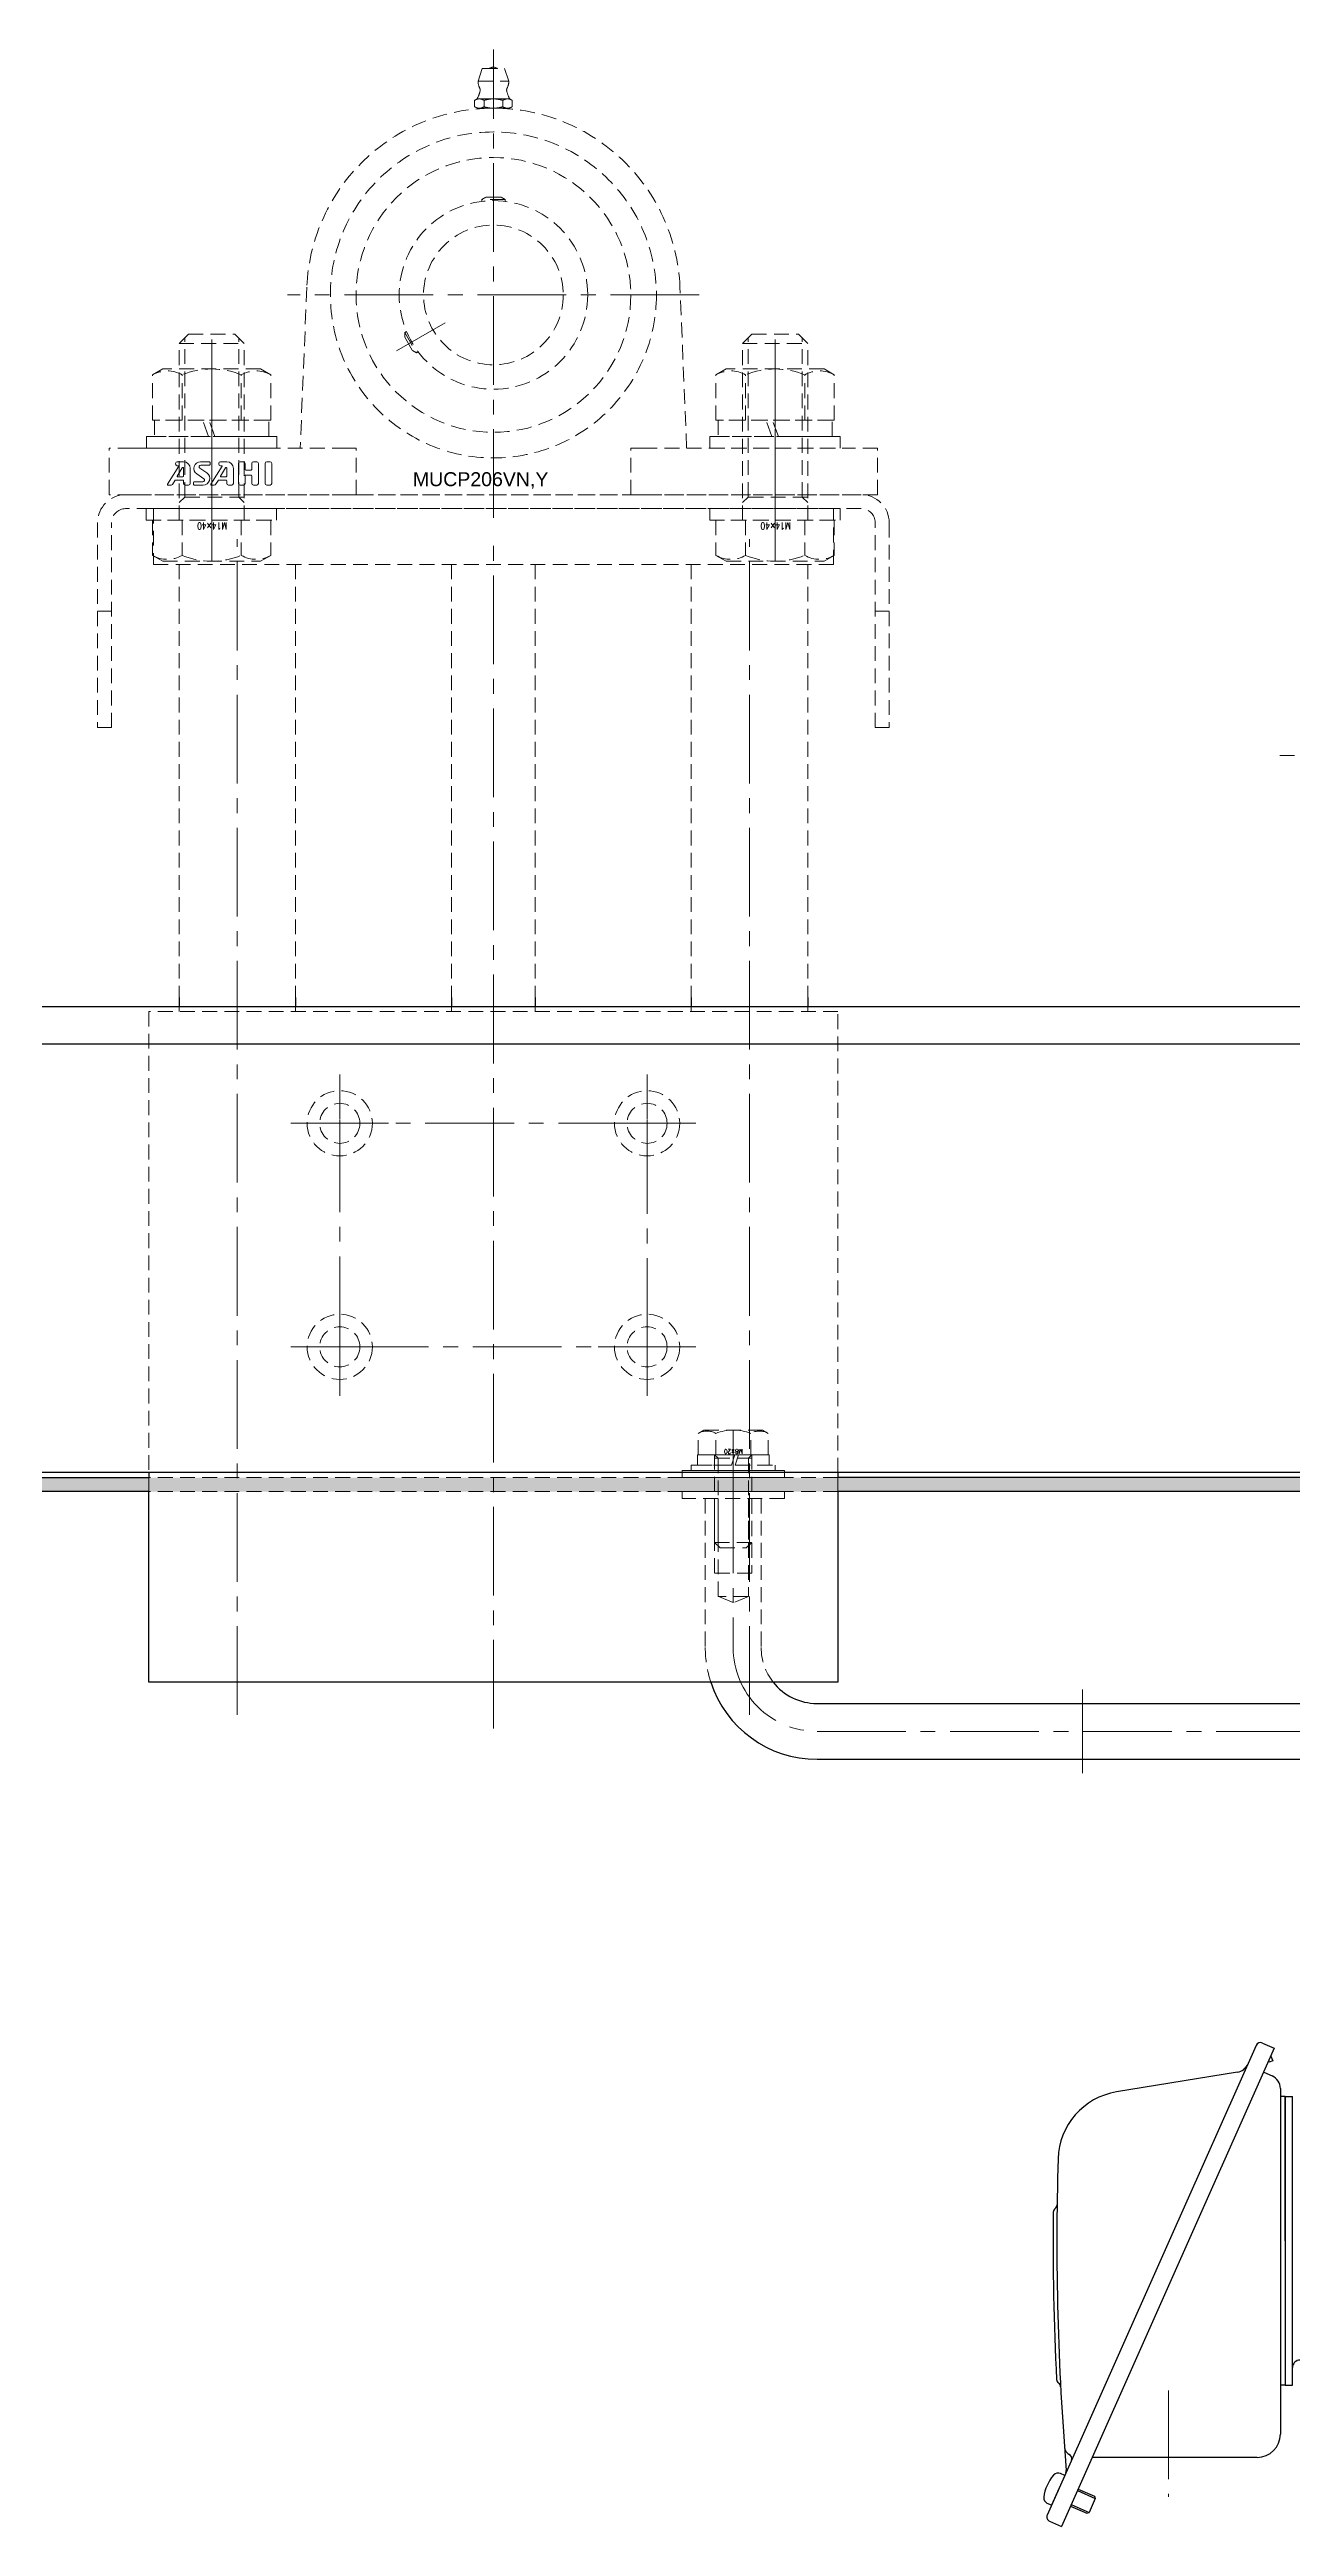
# Model space of a CAD drawing. Header units: millimetres. Extents: x 0 to 51411, y 0 to 16902.
# Drawn here: x 1700 to 1967, y 12975 to 13507 of the extents above; entities that cross this region are included whole.
import ezdxf

# ---------------------------------------------------------------- set-up
doc = ezdxf.new("R2010")
doc.units = ezdxf.units.MM
doc.linetypes.add('CENTER2', pattern=[28.575, 19.05, -3.175, 3.175, -3.175])
doc.linetypes.add('HIDDEN2', pattern=[4.7625, 3.175, -1.5875])
for name, color, linetype, lineweight in [('01_外形線', 7, 'Continuous', 25), ('03_かくれ線', 6, 'HIDDEN2', 13), ('04_中心線', 1, 'CENTER2', 9)]:
    doc.layers.add(name, color=color, linetype=linetype, lineweight=lineweight)
doc.layers.add('10_補助線', color=8, linetype='Continuous', lineweight=13, plot=False)
doc.styles.get("Standard").update_dxf_attribs({"font": 'arial.ttf'})
doc.styles.add('寸法用', font='simplex.shx', dxfattribs={"width": 0.8, "bigfont": '@extfont2.shx'})

# ---------------------------------------------------------------- blocks, each defined once
blk = doc.blocks.new('*U1350')
at = {"layer": '04_中心線', "color": 0, "linetype": 'CENTER2', "transparency": 16777216}
for p, q in [((0, 1.4), (0, 10.5)), ((-10.5, 0), (-1.4, 0)), ((1.4, 0), (10.5, 0)), ((0, -10.5), (0, -1.4))]:
    blk.add_line(p, q, dxfattribs=at)
at = {"layer": '04_中心線', "color": 0, "linetype": 'Continuous', "transparency": 16777216}
for p, q in [((-0.7, 0), (0.7, 0)), ((0, -0.7), (0, 0.7))]:
    blk.add_line(p, q, dxfattribs=at)
blk = doc.blocks.new('*U1351')
at = {"layer": '04_中心線', "color": 0, "linetype": 'CENTER2', "transparency": 16777216}
for p, q in [((0, 1.4), (0, 10.5)), ((-10.5, 0), (-1.4, 0)), ((1.4, 0), (10.5, 0)), ((0, -10.5), (0, -1.4))]:
    blk.add_line(p, q, dxfattribs=at)
at = {"layer": '04_中心線', "color": 0, "linetype": 'Continuous', "transparency": 16777216}
for p, q in [((-0.7, 0), (0.7, 0)), ((0, -0.7), (0, 0.7))]:
    blk.add_line(p, q, dxfattribs=at)
blk = doc.blocks.new('*U1370')
at = {"layer": '04_中心線', "color": 0, "linetype": 'CENTER2', "transparency": 16777216}
for p, q in [((0, 1.4), (0, 10.5)), ((-10.5, 0), (-1.4, 0)), ((1.4, 0), (10.5, 0)), ((0, -10.5), (0, -1.4))]:
    blk.add_line(p, q, dxfattribs=at)
at = {"layer": '04_中心線', "color": 0, "linetype": 'Continuous', "transparency": 16777216}
for p, q in [((-0.7, 0), (0.7, 0)), ((0, -0.7), (0, 0.7))]:
    blk.add_line(p, q, dxfattribs=at)
blk = doc.blocks.new('*U1371')
at = {"layer": '04_中心線', "color": 0, "linetype": 'CENTER2', "transparency": 16777216}
for p, q in [((0, 1.4), (0, 10.5)), ((-10.5, 0), (-1.4, 0)), ((1.4, 0), (10.5, 0)), ((0, -10.5), (0, -1.4))]:
    blk.add_line(p, q, dxfattribs=at)
at = {"layer": '04_中心線', "color": 0, "linetype": 'Continuous', "transparency": 16777216}
for p, q in [((-0.7, 0), (0.7, 0)), ((0, -0.7), (0, 0.7))]:
    blk.add_line(p, q, dxfattribs=at)
blk = doc.blocks.new('*U1390')
at = {"layer": '04_中心線', "color": 0, "linetype": 'CENTER2', "transparency": 16777216}
for p, q in [((0, 0.8), (0, 7.5)), ((-7.5, 0), (-0.8, 0)), ((0.8, 0), (7.5, 0)), ((0, -7.5), (0, -0.8))]:
    blk.add_line(p, q, dxfattribs=at)
at = {"layer": '04_中心線', "color": 0, "linetype": 'Continuous', "transparency": 16777216}
for p, q in [((-0.4, 0), (0.4, 0)), ((0, -0.4), (0, 0.4))]:
    blk.add_line(p, q, dxfattribs=at)
blk = doc.blocks.new('*U1391')
at = {"layer": '04_中心線', "color": 0, "linetype": 'CENTER2', "transparency": 16777216}
for p, q in [((0, 0.8), (0, 7.5)), ((-7.5, 0), (-0.8, 0)), ((0.8, 0), (7.5, 0)), ((0, -7.5), (0, -0.8))]:
    blk.add_line(p, q, dxfattribs=at)
at = {"layer": '04_中心線', "color": 0, "linetype": 'Continuous', "transparency": 16777216}
for p, q in [((-0.4, 0), (0.4, 0)), ((0, -0.4), (0, 0.4))]:
    blk.add_line(p, q, dxfattribs=at)
blk = doc.blocks.new('*U1392')
at = {"layer": '04_中心線', "color": 0, "linetype": 'CENTER2', "transparency": 16777216}
for p, q in [((0, 0.8), (0, 7.5)), ((-7.5, 0), (-0.8, 0)), ((0.8, 0), (7.5, 0)), ((0, -7.5), (0, -0.8))]:
    blk.add_line(p, q, dxfattribs=at)
at = {"layer": '04_中心線', "color": 0, "linetype": 'Continuous', "transparency": 16777216}
for p, q in [((-0.4, 0), (0.4, 0)), ((0, -0.4), (0, 0.4))]:
    blk.add_line(p, q, dxfattribs=at)
blk = doc.blocks.new('*U1393')
at = {"layer": '04_中心線', "color": 0, "linetype": 'CENTER2', "transparency": 16777216}
for p, q in [((0, 0.8), (0, 7.5)), ((-7.5, 0), (-0.8, 0)), ((0.8, 0), (7.5, 0)), ((0, -7.5), (0, -0.8))]:
    blk.add_line(p, q, dxfattribs=at)
at = {"layer": '04_中心線', "color": 0, "linetype": 'Continuous', "transparency": 16777216}
for p, q in [((-0.4, 0), (0.4, 0)), ((0, -0.4), (0, 0.4))]:
    blk.add_line(p, q, dxfattribs=at)

msp = doc.modelspace()

# ---------------------------------------------------------------- hatches: boundary and pattern name
at = {"layer": '01_外形線', "transparency": 33554483}
h = msp.add_hatch(color=256, dxfattribs=at)
h.dxf.hatch_style = 1
h.paths.add_polyline_path([(1985.697, 13199.825), (1985.697, 13196.825), (1869.697, 13196.825), (1869.697, 13199.825)])
h.paths.add_polyline_path([(1721.697, 13199.825), (1721.697, 13196.825), (1547.197, 13196.825), (1547.197, 13199.825)])
at = {"layer": '03_かくれ線', "transparency": 33554495}
h = msp.add_hatch(color=256, dxfattribs=at)
h.dxf.hatch_style = 1
h.paths.add_polyline_path([(1869.697, 13199.825), (1869.697, 13196.825), (1721.697, 13196.825), (1721.697, 13199.825)])

# ---------------------------------------------------------------- linework, layer by layer
at = {"layer": '01_外形線'}
for p, q in [((1971.697, 13300.911), (1361.697, 13300.911)), ((1728.197, 13302.911), (1728.197, 13300.911)), ((1753.197, 13302.911), (1753.197, 13300.911)), ((1786.697, 13302.911), (1786.697, 13300.911)), ((1804.697, 13302.911), (1804.697, 13300.911)), ((1838.197, 13302.911), (1838.197, 13300.911)), ((1863.197, 13302.911), (1863.197, 13300.911)), ((1971.697, 13292.911), (1361.697, 13292.911)), ((1985.697, 13200.911), (1361.697, 13200.911)), ((1721.697, 13200.911), (1721.697, 13199.825)), ((1869.697, 13200.911), (1869.697, 13199.825)), ((1985.697, 13199.825), (1869.697, 13199.825)), ((1985.697, 13196.825), (1869.697, 13196.825)), ((1865.197, 13151.325), (1979.197, 13151.325)), ((1865.197, 13139.325), (1979.197, 13139.325)), ((1963.391, 13077.262), (1917.674, 12974.579)), ((1959.513, 13077.894), (1940.821, 13035.911)), ((1960.833, 13078.401), (1963.391, 13077.262)), ((1962.637, 13075.568), (1963.062, 13074.568)), ((1955.476, 13072.151), (1929.52, 13067.892)), ((1961.114, 13072.146), (1962.917, 13071.343)), ((1962.192, 13074.569), (1962.326, 13074.255)), ((1963.062, 13074.568), (1962.326, 13074.255)), ((1964.697, 13068.603), (1964.697, 12994.411)), ((1965.697, 13066.911), (1964.697, 13066.911)), ((1965.697, 13066.911), (1965.697, 13004.911)), ((1965.697, 13035.911), (1965.697, 13066.911)), ((1965.697, 13066.911), (1967.297, 13066.911)), ((1967.297, 13004.911), (1967.297, 13066.911)), ((1940.821, 13035.911), (1914.609, 12977.039)), ((1965.697, 13035.911), (1965.697, 13004.911)), ((1965.697, 13004.911), (1964.697, 13004.911)), ((1965.697, 13004.911), (1967.297, 13004.911)), ((1918.392, 12985.535), (1915.545, 12979.14)), ((1918.392, 12985.535), (1915.545, 12979.14)), ((1918.392, 12985.535), (1917.498, 12985.933)), ((1959.697, 12989.411), (1924.278, 12989.411)), ((1915.545, 12979.14), (1914.651, 12979.538)), ((1919.769, 12979.284), (1923.606, 12977.576)), ((1921.111, 12982.299), (1924.948, 12980.591)), ((1921.253, 12982.619), (1924.771, 12981.053)), ((1924.948, 12980.591), (1923.606, 12977.576)), ((1924.771, 12981.053), (1924.948, 12980.591)), ((1915.116, 12975.718), (1917.674, 12974.579)), ((1919.627, 12978.964), (1923.144, 12977.399)), ((1923.144, 12977.399), (1923.606, 12977.576))]:
    msp.add_line(p, q, dxfattribs=at)
for points in [[(1721.697, 13196.825), (1547.197, 13196.825), (1547.197, 13199.825), (1721.697, 13199.825)], [(1869.697, 13196.825), (1869.697, 13155.911), (1721.697, 13155.911), (1721.697, 13196.825)]]:
    msp.add_lwpolyline(points, dxfattribs=at)
for centre, radius, start, end in [((1865.197, 13163.325), 24, 197.9955, 270), ((1865.197, 13163.325), 12, 218.16181, 270), ((1960.427, 13077.487), 1, 66, 156), ((1954.99, 13075.111), 3, 279.31812, 336), ((1961.697, 13068.603), 3, 0, 66), ((1931.949, 13053.09), 15, 99.31812, 178.31723), ((2516.697, 13035.911), 600, 178.317231, 184.715125), ((1915.747, 13043.678), 1, 306.20571, 359.25951), ((2516.697, 13035.911), 600.8, 179.412192, 182.841389), ((1916.928, 13042.064), 1, 126.20571, 179.41219), ((1917.634, 13006.178), 1, 182.84139, 236.04787), ((1968.897, 13008.711), 1.6, 90.00034, 179.99966), ((1916.517, 13004.519), 1, 2.99408, 56.04787), ((1920.327, 12991.788), 2, 184.23134, 246), ((1918.902, 12989.139), 1, 336, 66), ((1959.697, 12994.411), 5, 270, 0), ((1922.815, 12979.734), 9, 139.39847, 172.60155), ((1916.969, 12984.745), 1.3, 66, 139.39847), ((1917.731, 12986.508), 1, 336, 4.71513), ((1915.179, 12980.726), 1.3, 172.60155, 246.00002), ((1915.523, 12976.632), 1, 156, 246)]:
    msp.add_arc(centre, radius, start, end, dxfattribs=at)
msp.add_point((1916.969, 12982.337), dxfattribs=at)
at = {"layer": '03_かくれ線'}
for p, q in [((1793.297, 13502.411), (1792.397, 13499.711)), ((1793.297, 13502.411), (1798.097, 13502.411)), ((1798.097, 13502.411), (1798.997, 13499.711)), ((1792.197, 13495.911), (1791.655, 13495.598)), ((1791.655, 13494.223), (1791.655, 13495.598)), ((1792.666, 13495.911), (1792.197, 13495.911)), ((1792.397, 13499.711), (1798.997, 13499.711)), ((1795.697, 13495.911), (1792.666, 13495.911)), ((1793.676, 13495.598), (1793.676, 13494.223)), ((1798.728, 13495.911), (1795.697, 13495.911)), ((1797.718, 13495.598), (1797.718, 13494.223)), ((1799.197, 13495.911), (1798.728, 13495.911)), ((1799.197, 13495.911), (1799.738, 13495.598)), ((1799.738, 13495.598), (1799.738, 13494.223)), ((1792.197, 13493.911), (1791.655, 13494.223)), ((1792.197, 13493.911), (1792.666, 13493.911)), ((1792.522, 13493.911), (1792.522, 13493.785)), ((1792.666, 13493.911), (1795.697, 13493.911)), ((1795.697, 13493.911), (1798.728, 13493.911)), ((1798.728, 13493.911), (1799.197, 13493.911)), ((1798.872, 13493.911), (1798.872, 13493.785)), ((1799.197, 13493.911), (1799.738, 13494.223)), ((1794.063, 13474.811), (1793.197, 13474.311)), ((1798.197, 13474.311), (1793.197, 13474.311)), ((1793.197, 13473.906), (1793.197, 13474.311)), ((1797.331, 13474.811), (1794.063, 13474.811)), ((1797.331, 13474.811), (1798.197, 13474.311)), ((1798.197, 13473.906), (1798.197, 13474.311)), ((1755.631, 13455.474), (1754.197, 13420.911)), ((1837.197, 13420.911), (1835.762, 13455.474)), ((1777.044, 13445.928), (1776.693, 13445.726)), ((1776.693, 13445.726), (1779.193, 13441.396)), ((1776.693, 13444.726), (1776.693, 13445.726)), ((1776.693, 13444.726), (1778.327, 13441.896)), ((1778.327, 13441.896), (1779.193, 13441.396)), ((1779.544, 13441.598), (1779.193, 13441.396)), ((1713.197, 13410.911), (1713.197, 13420.911)), ((1718.197, 13420.911), (1713.197, 13420.911)), ((1718.197, 13420.911), (1763.697, 13420.911)), ((1766.197, 13420.911), (1763.697, 13420.911)), ((1766.197, 13410.911), (1766.197, 13420.911)), ((1825.197, 13410.911), (1825.197, 13420.911)), ((1827.697, 13420.911), (1825.197, 13420.911)), ((1827.697, 13420.911), (1873.197, 13420.911)), ((1878.197, 13420.911), (1873.197, 13420.911)), ((1878.197, 13410.911), (1878.197, 13420.911)), ((1718.197, 13410.911), (1713.197, 13410.911)), ((1874.697, 13410.911), (1716.697, 13410.911)), ((1718.197, 13410.911), (1763.697, 13410.911)), ((1766.197, 13410.911), (1763.697, 13410.911)), ((1766.197, 13410.911), (1825.197, 13410.911)), ((1827.697, 13410.911), (1825.197, 13410.911)), ((1827.697, 13410.911), (1873.197, 13410.911)), ((1878.197, 13410.911), (1873.197, 13410.911)), ((1874.697, 13407.911), (1716.697, 13407.911)), ((1728.197, 13395.911), (1728.197, 13302.911)), ((1753.197, 13395.911), (1753.197, 13302.911)), ((1786.697, 13395.911), (1786.697, 13302.911)), ((1804.697, 13395.911), (1804.697, 13302.911)), ((1838.197, 13395.911), (1838.197, 13302.911)), ((1863.197, 13395.911), (1863.197, 13302.911)), ((1710.697, 13385.911), (1713.697, 13385.911)), ((1880.697, 13385.911), (1877.697, 13385.911)), ((1728.197, 13300.911), (1728.197, 13299.911)), ((1753.197, 13300.911), (1753.197, 13299.911)), ((1786.697, 13300.911), (1786.697, 13299.911)), ((1804.697, 13300.911), (1804.697, 13299.911)), ((1838.197, 13300.911), (1838.197, 13299.911)), ((1863.197, 13300.911), (1863.197, 13299.911)), ((1721.697, 13199.825), (1721.697, 13196.825)), ((1869.697, 13199.825), (1721.697, 13199.825)), ((1869.697, 13199.825), (1869.697, 13196.825)), ((1869.697, 13196.825), (1721.697, 13196.825)), ((1841.197, 13195.325), (1841.197, 13163.325)), ((1853.197, 13195.325), (1853.197, 13163.325))]:
    msp.add_line(p, q, dxfattribs=at)
for points in [[(1728.197, 13443.411), (1730.197, 13445.411)], [(1728.197, 13405.411), (1728.197, 13443.411)], [(1728.197, 13443.411), (1742.197, 13443.411)], [(1729.397, 13410.411), (1729.397, 13444.611)], [(1730.197, 13445.411), (1740.197, 13445.411)], [(1742.197, 13443.411), (1740.197, 13445.411)], [(1740.997, 13410.411), (1740.997, 13444.611)], [(1742.197, 13405.411), (1742.197, 13443.411)], [(1849.197, 13443.411), (1851.197, 13445.411)], [(1849.197, 13405.411), (1849.197, 13443.411)], [(1849.197, 13443.411), (1863.197, 13443.411)], [(1850.397, 13410.411), (1850.397, 13444.611)], [(1851.197, 13445.411), (1861.197, 13445.411)], [(1863.197, 13443.411), (1861.197, 13445.411)], [(1861.997, 13410.411), (1861.997, 13444.611)], [(1863.197, 13405.411), (1863.197, 13443.411)], [(1722.495, 13436.64), (1724.697, 13437.911)], [(1722.495, 13426.911), (1722.495, 13436.64)], [(1745.697, 13437.911), (1724.697, 13437.911)], [(1728.846, 13426.911), (1728.846, 13436.64)], [(1741.548, 13426.911), (1741.548, 13436.64)], [(1747.899, 13436.64), (1745.697, 13437.911)], [(1747.899, 13426.911), (1747.899, 13436.64)], [(1843.495, 13436.64), (1845.697, 13437.911)], [(1843.495, 13426.911), (1843.495, 13436.64)], [(1866.697, 13437.911), (1845.697, 13437.911)], [(1849.846, 13426.911), (1849.846, 13436.64)], [(1862.548, 13426.911), (1862.548, 13436.64)], [(1868.899, 13436.64), (1866.697, 13437.911)], [(1868.899, 13426.911), (1868.899, 13436.64)], [(1747.899, 13426.911), (1722.495, 13426.911)], [(1733.223, 13426.911), (1722.947, 13426.911)], [(1722.947, 13426.911), (1722.947, 13423.411)], [(1734.497, 13423.411), (1733.223, 13426.911)], [(1747.447, 13426.911), (1734.623, 13426.911)], [(1735.897, 13423.411), (1734.623, 13426.911)], [(1747.447, 13423.411), (1747.447, 13426.911)], [(1868.899, 13426.911), (1843.495, 13426.911)], [(1854.223, 13426.911), (1843.947, 13426.911)], [(1843.947, 13426.911), (1843.947, 13423.411)], [(1855.497, 13423.411), (1854.223, 13426.911)], [(1868.447, 13426.911), (1855.623, 13426.911)], [(1856.897, 13423.411), (1855.623, 13426.911)], [(1868.447, 13423.411), (1868.447, 13426.911)], [(1721.197, 13423.411), (1749.197, 13423.411)], [(1721.197, 13420.911), (1721.197, 13423.411)], [(1721.197, 13420.911), (1749.197, 13420.911)], [(1734.497, 13423.411), (1722.947, 13423.411)], [(1747.447, 13423.411), (1735.897, 13423.411)], [(1749.197, 13423.411), (1749.197, 13420.911)], [(1842.197, 13423.411), (1870.197, 13423.411)], [(1842.197, 13420.911), (1842.197, 13423.411)], [(1842.197, 13420.911), (1870.197, 13420.911)], [(1855.497, 13423.411), (1843.947, 13423.411)], [(1868.447, 13423.411), (1856.897, 13423.411)], [(1870.197, 13423.411), (1870.197, 13420.911)], [(1742.197, 13410.411), (1728.197, 13410.411)], [(1729.397, 13410.411), (1728.197, 13409.211)], [(1740.997, 13410.411), (1742.197, 13409.211)], [(1863.197, 13410.411), (1849.197, 13410.411)], [(1850.397, 13410.411), (1849.197, 13409.211)], [(1861.997, 13410.411), (1863.197, 13409.211)], [(1710.697, 13404.911), (1710.697, 13360.911), (1713.697, 13360.911), (1713.697, 13404.911)], [(1722.495, 13405.411), (1722.495, 13397.882)], [(1747.899, 13405.411), (1722.495, 13405.411)], [(1728.846, 13405.411), (1728.846, 13397.882)], [(1741.548, 13405.411), (1741.548, 13397.882)], [(1747.899, 13405.411), (1747.899, 13397.882)], [(1843.495, 13405.411), (1843.495, 13397.882)], [(1868.899, 13405.411), (1843.495, 13405.411)], [(1849.846, 13405.411), (1849.846, 13397.882)], [(1862.548, 13405.411), (1862.548, 13397.882)], [(1868.899, 13405.411), (1868.899, 13397.882)], [(1880.697, 13404.911), (1880.697, 13360.911), (1877.697, 13360.911), (1877.697, 13404.911)], [(1722.495, 13397.882), (1724.697, 13396.611)], [(1724.697, 13396.611), (1745.697, 13396.611)], [(1747.899, 13397.882), (1745.697, 13396.611)], [(1843.495, 13397.882), (1845.697, 13396.611)], [(1845.697, 13396.611), (1866.697, 13396.611)], [(1868.899, 13397.882), (1866.697, 13396.611)], [(1869.697, 13200.911), (1869.697, 13299.911), (1721.697, 13299.911), (1721.697, 13200.911)], [(1839.691, 13209.329), (1840.897, 13210.025)], [(1839.691, 13204.725), (1839.691, 13209.329)], [(1840.897, 13210.025), (1853.497, 13210.025)], [(1843.444, 13204.725), (1843.444, 13209.329)], [(1850.95, 13204.725), (1850.95, 13209.329)], [(1854.702, 13209.329), (1853.497, 13210.025)], [(1854.702, 13204.725), (1854.702, 13209.329)], [(1839.497, 13204.725), (1847.525, 13204.725)], [(1839.497, 13202.525), (1839.497, 13204.725)], [(1854.702, 13204.725), (1839.691, 13204.725)], [(1839.691, 13204.725), (1854.702, 13204.725)], [(1843.197, 13204.725), (1843.197, 13185.925)], [(1843.947, 13203.975), (1843.197, 13204.725)], [(1851.197, 13203.975), (1843.197, 13203.975)], [(1843.947, 13203.975), (1843.947, 13185.175)], [(1846.797, 13202.525), (1847.525, 13204.725)], [(1847.597, 13202.525), (1848.325, 13204.725)], [(1848.325, 13204.725), (1854.897, 13204.725)], [(1850.447, 13203.975), (1851.197, 13204.725)], [(1850.447, 13203.975), (1850.447, 13185.175)], [(1851.197, 13204.725), (1851.197, 13185.925)], [(1854.897, 13204.725), (1854.897, 13202.525)], [(1839.497, 13202.525), (1846.797, 13202.525)], [(1847.597, 13202.525), (1854.897, 13202.525)], [(1851.197, 13195.325), (1851.197, 13179.325), (1843.197, 13179.325), (1843.197, 13195.325)], [(1850.447, 13195.325), (1850.447, 13174.325), (1843.947, 13174.325), (1843.947, 13195.325)], [(1843.197, 13185.925), (1851.197, 13185.925)], [(1843.197, 13185.925), (1844.397, 13184.725)], [(1844.397, 13184.725), (1849.997, 13184.725)], [(1851.197, 13185.925), (1849.997, 13184.725)], [(1850.447, 13174.325), (1847.197, 13172.979), (1843.947, 13174.325)]]:
    msp.add_lwpolyline(points, dxfattribs=at)
for points in [[(1728.846, 13436.64, 0.2679491), (1722.495, 13436.64)], [(1741.548, 13436.64, 0.2001545), (1728.846, 13436.64)], [(1747.899, 13436.64, 0.2679491), (1741.548, 13436.64)], [(1849.846, 13436.64, 0.2679491), (1843.495, 13436.64)], [(1862.548, 13436.64, 0.2001545), (1849.846, 13436.64)], [(1868.899, 13436.64, 0.2679491), (1862.548, 13436.64)], [(1722.495, 13397.882, 0.2679491), (1728.846, 13397.882)], [(1728.846, 13397.882, 0.2001545), (1741.548, 13397.882)], [(1741.548, 13397.882, 0.2679491), (1747.899, 13397.882)], [(1843.495, 13397.882, 0.2679491), (1849.846, 13397.882)], [(1849.846, 13397.882, 0.2001545), (1862.548, 13397.882)], [(1862.548, 13397.882, 0.2679491), (1868.899, 13397.882)], [(1839.691, 13209.329, -0.2679491), (1843.444, 13209.329)], [(1843.444, 13209.329, -0.1854692), (1850.95, 13209.329)], [(1850.95, 13209.329, -0.2679491), (1854.702, 13209.329)]]:
    msp.add_lwpolyline(points, format="xyb", dxfattribs=at)
for points in [[(1721.197, 13420.911), (1749.197, 13420.911), (1749.197, 13423.411), (1721.197, 13423.411)], [(1842.197, 13420.911), (1870.197, 13420.911), (1870.197, 13423.411), (1842.197, 13423.411)], [(1749.139, 13407.911), (1721.139, 13407.911), (1721.139, 13405.411), (1749.139, 13405.411)], [(1868.697, 13395.911), (1868.697, 13407.911), (1722.697, 13407.911), (1722.697, 13395.911)], [(1870.139, 13407.911), (1842.139, 13407.911), (1842.139, 13405.411), (1870.139, 13405.411)], [(1836.197, 13201.325), (1858.197, 13201.325), (1858.197, 13199.825), (1836.197, 13199.825)], [(1856.197, 13201.325), (1838.197, 13201.325), (1838.197, 13202.525), (1856.197, 13202.525)], [(1836.197, 13196.825), (1858.197, 13196.825), (1858.197, 13195.325), (1836.197, 13195.325)]]:
    msp.add_lwpolyline(points, close=True, dxfattribs=at)
for centre, radius in [((1795.697, 13453.811), 35), ((1795.697, 13453.811), 29.508), ((1795.697, 13453.811), 29.508), ((1795.697, 13453.811), 20.25), ((1795.697, 13453.811), 15), ((1762.697, 13275.911), 7), ((1828.697, 13275.911), 7), ((1762.697, 13275.911), 4.3), ((1828.697, 13275.911), 4.3), ((1762.697, 13227.911), 7), ((1828.697, 13227.911), 7), ((1762.697, 13227.911), 4.3), ((1828.697, 13227.911), 4.3)]:
    msp.add_circle(centre, radius, dxfattribs=at)
for centre, radius, start, end in [((1795.697, 13501.123), 1.588, 54.19606, 125.80394), ((1786.961, 13498.842), 6, 330.76098, 348.65336), ((1795.697, 13499.711), 3.3, 180, 207.48703), ((1792.06, 13497.818), 0.8, 348.65336, 27.48703), ((1799.334, 13497.818), 0.8, 152.51297, 191.34664), ((1804.432, 13498.842), 6, 191.34664, 209.23902), ((1795.697, 13499.711), 3.3, 332.51297, 0), ((1795.697, 13453.811), 40.1, 2.37663, 177.62337), ((1716.697, 13404.911), 6, 90, 180), ((1874.697, 13404.911), 6, 0, 90), ((1716.697, 13404.911), 3, 90, 180), ((1874.697, 13404.911), 3, 0, 90), ((1865.197, 13163.325), 24, 180, 197.9955), ((1865.197, 13163.325), 12, 180, 218.16181)]:
    msp.add_arc(centre, radius, start, end, dxfattribs=at)
for points, weights in [([(1792.666, 13495.911), (1792.197, 13495.911), (1791.655, 13495.598)], [1, 1.07194812406, 1.06657306684]), ([(1793.676, 13495.598), (1793.135, 13495.911), (1792.666, 13495.911)], [1.06657306684, 1.07194812406, 1]), ([(1795.697, 13495.911), (1794.759, 13495.911), (1793.676, 13495.598)], [1, 1.07194812406, 1.06657306684]), ([(1797.718, 13495.598), (1796.635, 13495.911), (1795.697, 13495.911)], [1.06657306684, 1.07194812406, 1]), ([(1798.728, 13495.911), (1798.259, 13495.911), (1797.718, 13495.598)], [1, 1.07194812406, 1.06657306684]), ([(1799.738, 13495.598), (1799.197, 13495.911), (1798.728, 13495.911)], [1.06657306684, 1.07194812406, 1]), ([(1791.655, 13494.223), (1792.197, 13493.911), (1792.666, 13493.911)], [1.06657306684, 1.07194812406, 1]), ([(1792.666, 13493.911), (1793.135, 13493.911), (1793.676, 13494.223)], [1, 1.07194812406, 1.06657306684]), ([(1793.676, 13494.223), (1794.759, 13493.911), (1795.697, 13493.911)], [1.06657306684, 1.07194812406, 1]), ([(1795.697, 13493.911), (1796.635, 13493.911), (1797.718, 13494.223)], [1, 1.07194812406, 1.06657306684]), ([(1797.718, 13494.223), (1798.259, 13493.911), (1798.728, 13493.911)], [1.06657306684, 1.07194812406, 1]), ([(1798.728, 13493.911), (1799.197, 13493.911), (1799.738, 13494.223)], [1, 1.07194812406, 1.06657306684])]:
    msp.add_rational_spline(points, weights, degree=2, dxfattribs=at)
at = {"layer": '04_中心線'}
for p, q in [((1795.697, 13405.911), (1795.697, 13506.511)), ((1839.905, 13453.811), (1751.489, 13453.811)), ((1774.912, 13441.811), (1785.305, 13447.811)), ((1735.197, 13405.911), (1735.197, 13426.911)), ((1735.197, 13405.911), (1735.197, 13426.911)), ((1856.197, 13405.911), (1856.197, 13426.911)), ((1740.697, 13148.877), (1740.697, 13401.375)), ((1795.697, 13145.911), (1795.697, 13401.375)), ((1850.697, 13148.877), (1850.697, 13401.375)), ((2190.016, 13354.911), (1964.312, 13354.911)), ((1922.197, 13136.325), (1922.197, 13154.325)), ((1940.697, 13003.793), (1940.697, 12980.925))]:
    msp.add_line(p, q, dxfattribs=at)
for points in [[(1735.197, 13396.611), (1735.197, 13445.411)], [(1856.197, 13396.611), (1856.197, 13445.411)], [(1847.197, 13210.025), (1847.197, 13184.725)]]:
    msp.add_lwpolyline(points, dxfattribs=at)
msp.add_lwpolyline([(1762.697, 13275.911), (1762.697, 13227.911), (1828.697, 13227.911), (1828.697, 13275.911)], close=True, dxfattribs=at)
msp.add_lwpolyline([(1847.197, 13198.325), (1847.197, 13163.325, 0.4142136), (1865.197, 13145.325), (1979.197, 13145.325, 0.4142136), (1997.197, 13163.325), (1997.197, 13198.325)], format="xyb", dxfattribs=at)
at = {"layer": '10_補助線'}
for p, q in [((1728.161, 13417.034), (1725.717, 13413.193)), ((1727.442, 13417.62), (1727.442, 13417.505)), ((1728.883, 13416.698), (1727.785, 13414.867)), ((1729.149, 13417.973), (1727.799, 13417.973)), ((1727.799, 13417.144), (1728.101, 13417.144)), ((1729.149, 13414.902), (1729.149, 13416.624)), ((1730.577, 13413.331), (1730.577, 13416.545)), ((1733.524, 13414.342), (1732.003, 13415.356)), ((1732.63, 13416.605), (1734.151, 13415.591)), ((1732.796, 13417.973), (1734.72, 13417.973)), ((1734.72, 13417.259), (1732.828, 13417.259)), ((1734.863, 13417.831), (1734.863, 13417.402)), ((1737.447, 13417.034), (1735.003, 13413.193)), ((1736.727, 13417.616), (1736.727, 13417.501)), ((1738.169, 13416.698), (1737.071, 13414.867)), ((1738.434, 13417.973), (1737.085, 13417.973)), ((1737.085, 13417.144), (1737.387, 13417.144)), ((1738.434, 13414.902), (1738.434, 13416.624)), ((1739.863, 13413.331), (1739.863, 13416.545)), ((1740.934, 13417.616), (1740.934, 13413.331)), ((1742.006, 13417.973), (1741.292, 13417.973)), ((1742.363, 13416.331), (1742.363, 13417.616)), ((1743.649, 13416.188), (1742.506, 13416.188)), ((1743.792, 13417.616), (1743.792, 13416.331)), ((1744.863, 13417.973), (1744.149, 13417.973)), ((1745.22, 13413.331), (1745.22, 13417.616)), ((1746.649, 13413.331), (1746.649, 13417.616)), ((1747.006, 13417.973), (1747.72, 13417.973)), ((1748.077, 13417.616), (1748.077, 13413.331)), ((1725.838, 13412.972), (1726.458, 13412.972)), ((1726.755, 13413.131), (1727.342, 13414.012)), ((1727.401, 13414.045), (1729.006, 13414.045)), ((1727.846, 13414.759), (1729.006, 13414.759)), ((1729.149, 13413.902), (1729.149, 13413.331)), ((1729.506, 13412.973), (1730.22, 13412.973)), ((1731.292, 13413.116), (1731.292, 13413.545)), ((1731.434, 13413.688), (1733.326, 13413.688)), ((1733.359, 13412.973), (1731.434, 13412.973)), ((1735.123, 13412.973), (1735.743, 13412.973)), ((1736.04, 13413.132), (1736.628, 13414.013)), ((1736.687, 13414.045), (1738.292, 13414.045)), ((1737.132, 13414.759), (1738.292, 13414.759)), ((1738.434, 13413.902), (1738.434, 13413.331)), ((1738.792, 13412.973), (1739.506, 13412.973)), ((1741.292, 13412.973), (1742.006, 13412.973)), ((1742.363, 13413.331), (1742.363, 13414.973)), ((1742.506, 13415.116), (1743.649, 13415.116)), ((1743.792, 13414.973), (1743.792, 13413.331)), ((1744.149, 13412.973), (1744.863, 13412.973)), ((1747.72, 13412.973), (1747.006, 13412.973))]:
    msp.add_line(p, q, dxfattribs=at)
for centre, radius, start, end in [((1727.799, 13417.616), 0.357, 90, 180), ((1727.799, 13417.501), 0.357, 180, 270), ((1728.101, 13417.073), 0.0714, 327.52881, 90), ((1729.006, 13416.624), 0.143, 0, 149.03624), ((1729.149, 13416.545), 1.429, 0, 90), ((1732.796, 13416.545), 1.429, 90, 236.30993), ((1732.828, 13416.902), 0.357, 90, 236.30993), ((1733.359, 13414.402), 1.429, 270, 56.30993), ((1734.72, 13417.831), 0.143, 0, 90), ((1734.72, 13417.402), 0.143, 270, 0), ((1737.085, 13417.616), 0.357, 90, 180), ((1737.085, 13417.501), 0.357, 180, 270), ((1737.387, 13417.073), 0.0714, 327.52881, 90), ((1738.292, 13416.624), 0.143, 0, 149.03624), ((1738.434, 13416.545), 1.429, 0, 90), ((1741.292, 13417.616), 0.357, 90, 180), ((1742.006, 13417.616), 0.357, 0, 90), ((1742.506, 13416.331), 0.143, 180, 270), ((1743.649, 13416.331), 0.143, 270, 0), ((1744.149, 13417.616), 0.357, 90, 180), ((1744.863, 13417.616), 0.357, 0, 90), ((1747.006, 13417.616), 0.357, 90, 180), ((1747.72, 13417.616), 0.357, 0, 90), ((1725.838, 13413.116), 0.143, 147.52881, 270), ((1726.458, 13413.33), 0.357, 270, 326.30993), ((1727.401, 13413.972), 0.0714, 90, 146.30993), ((1727.846, 13414.831), 0.0714, 149.03624, 270), ((1729.006, 13414.902), 0.143, 270, 0), ((1729.006, 13413.902), 0.143, 0, 90), ((1729.506, 13413.331), 0.357, 180, 270), ((1730.22, 13413.331), 0.357, 270, 0), ((1731.434, 13413.545), 0.143, 90, 180), ((1731.434, 13413.116), 0.143, 180, 270), ((1733.326, 13414.045), 0.357, 270, 56.30993), ((1735.123, 13413.116), 0.143, 147.52881, 270), ((1735.743, 13413.331), 0.357, 270, 326.30993), ((1736.687, 13413.973), 0.0714, 90, 146.30993), ((1737.132, 13414.831), 0.0714, 149.03624, 270), ((1738.292, 13414.902), 0.143, 270, 0), ((1738.292, 13413.902), 0.143, 0, 90), ((1738.792, 13413.331), 0.357, 180, 270), ((1739.506, 13413.331), 0.357, 270, 0), ((1741.292, 13413.331), 0.357, 180, 270), ((1742.006, 13413.331), 0.357, 270, 0), ((1742.506, 13414.973), 0.143, 90, 180), ((1743.649, 13414.973), 0.143, 0, 90), ((1744.149, 13413.331), 0.357, 180, 270), ((1744.863, 13413.331), 0.357, 270, 0), ((1747.006, 13413.331), 0.357, 180, 270), ((1747.72, 13413.331), 0.357, 270, 0)]:
    msp.add_arc(centre, radius, start, end, dxfattribs=at)

# ---------------------------------------------------------------- block references
at = {"layer": '04_中心線', "linetype": 'CENTER2', "rotation": 270}
for name, p in [('*U1370', (1762.697, 13275.911)), ('*U1392', (1762.697, 13275.911)), ('*U1351', (1828.697, 13275.911)), ('*U1391', (1828.697, 13275.911)), ('*U1371', (1762.697, 13227.911)), ('*U1393', (1762.697, 13227.911)), ('*U1350', (1828.697, 13227.911)), ('*U1390', (1828.697, 13227.911))]:
    msp.add_blockref(name, p, dxfattribs=at)

# ---------------------------------------------------------------- texts
at = {"layer": '03_かくれ線', "style": '寸法用', "width": 0.8}
for s, height, p in [('M14×40', 1.5, (1738.533, 13404.911)), ('M14×40', 1.5, (1859.533, 13404.911)), ('M8×20', 1, (1849.26, 13205.925))]:
    msp.add_text(s, height=height, rotation=180, dxfattribs=at).set_placement(p)
at = {"layer": '10_補助線'}
msp.add_text('MUCP206VN,Y', height=3, dxfattribs=at).set_placement((1778.398, 13412.74))

doc.saveas('drawing.dxf')
